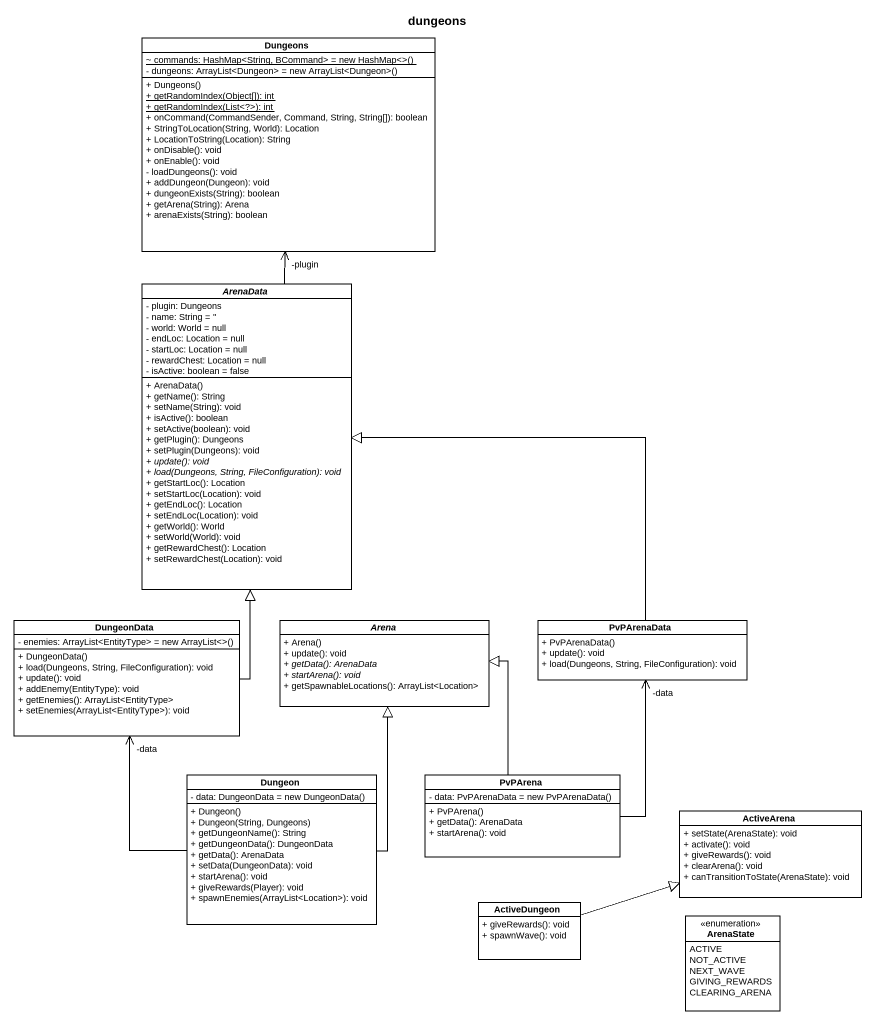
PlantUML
@startuml
title dungeons
hide circle
hide empty members
skinparam classAttributeIconSize 0
class Dungeons {
  {static} {field} ~ commands: HashMap<String, BCommand> = new HashMap<>()
  {field} - dungeons: ArrayList<Dungeon> = new ArrayList<Dungeon>()
  + Dungeons()
  {static} + getRandomIndex(Object[]): int
  {static} + getRandomIndex(List<?>): int
  + onCommand(CommandSender, Command, String, String[]): boolean
  + StringToLocation(String, World): Location
  + LocationToString(Location): String
  + onDisable(): void
  + onEnable(): void
  - loadDungeons(): void
  + addDungeon(Dungeon): void
  + dungeonExists(String): boolean
  + getArena(String): Arena
  + arenaExists(String): boolean
}
abstract class ArenaData {
  - plugin: Dungeons
  - name: String = ''
  - world: World = null
  - endLoc: Location = null
  - startLoc: Location = null
  - rewardChest: Location = null
  - isActive: boolean = false
  + ArenaData()
  + getName(): String
  + setName(String): void
  + isActive(): boolean
  + setActive(boolean): void
  + getPlugin(): Dungeons
  + setPlugin(Dungeons): void
  {abstract} + update(): void
  {abstract} + load(Dungeons, String, FileConfiguration): void
  + getStartLoc(): Location
  + setStartLoc(Location): void
  + getEndLoc(): Location
  + setEndLoc(Location): void
  + getWorld(): World
  + setWorld(World): void
  + getRewardChest(): Location
  + setRewardChest(Location): void
}
class DungeonData {
  {field} - enemies: ArrayList<EntityType> = new ArrayList<>()
  + DungeonData()
  + load(Dungeons, String, FileConfiguration): void
  + update(): void
  + addEnemy(EntityType): void
  + getEnemies(): ArrayList<EntityType>
  + setEnemies(ArrayList<EntityType>): void
}
abstract class Arena {
  + Arena()
  + update(): void
  {abstract} + getData(): ArenaData
  {abstract} + startArena(): void
  + getSpawnableLocations(): ArrayList<Location>
}
class PvPArenaData {
  + PvPArenaData()
  + update(): void
  + load(Dungeons, String, FileConfiguration): void
}
class Dungeon {
  {field} - data: DungeonData = new DungeonData()
  + Dungeon()
  + Dungeon(String, Dungeons)
  + getDungeonName(): String
  + getDungeonData(): DungeonData
  + getData(): ArenaData
  + setData(DungeonData): void
  + startArena(): void
  + giveRewards(Player): void
  + spawnEnemies(ArrayList<Location>): void
}
class PvPArena {
  {field} - data: PvPArenaData = new PvPArenaData()
  + PvPArena()
  + getData(): ArenaData
  + startArena(): void
}
class ActiveArena {
  + setState(ArenaState): void
  + activate(): void
  + giveRewards(): void
  + clearArena(): void
  + canTransitionToState(ArenaState): void
}
class ActiveDungeon {
  + giveRewards(): void
  + spawnWave(): void
}
enum ArenaState {
  ACTIVE
  NOT_ACTIVE
  NEXT_WAVE
  GIVING_REWARDS
  CLEARING_ARENA
}
ArenaData -up-> "-plugin" Dungeons
DungeonData -up-|> ArenaData
PvPArenaData -left-|> ArenaData
Dungeon -up-> "-data" DungeonData
Dungeon -up-|> Arena
PvPArena -up-|> Arena
PvPArena -up-> "-data" PvPArenaData
ActiveDungeon -right-|> ActiveArena
@enduml
